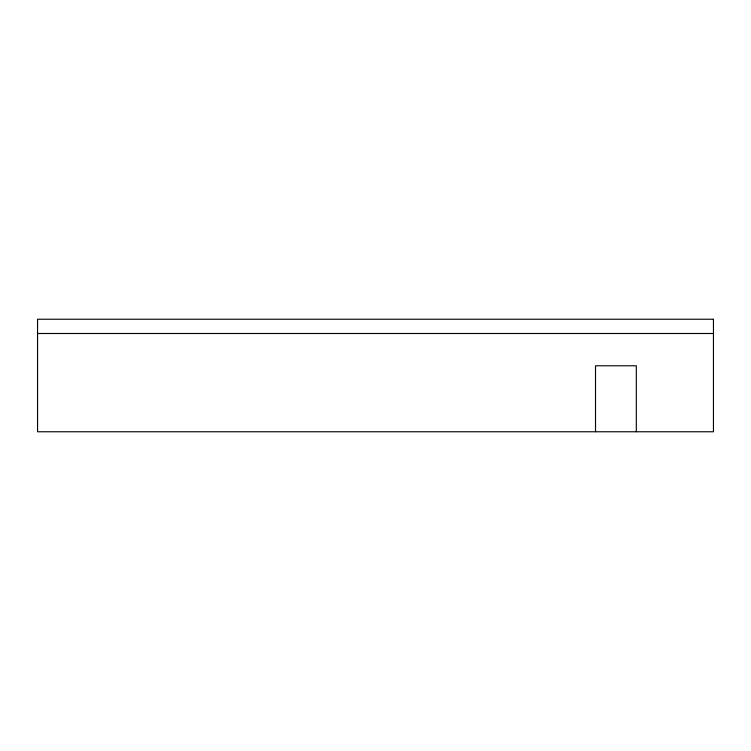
<?xml version="1.0" encoding="UTF-8"?>
<svg xmlns="http://www.w3.org/2000/svg" width="751" height="751" viewBox="0 0 751 751"><rect width="100%" height="100%" fill="white"/><g stroke="black" fill="none" stroke-linecap="round" stroke-linejoin="round"><path stroke-width="1.13" d="M37.55 333.491L713.45 333.491M636.313 431.759L636.313 365.775L595.524 365.775L595.524 431.759M713.45 319.241L37.55 319.241L37.55 431.759L713.45 431.759L713.45 319.241"/></g></svg>
